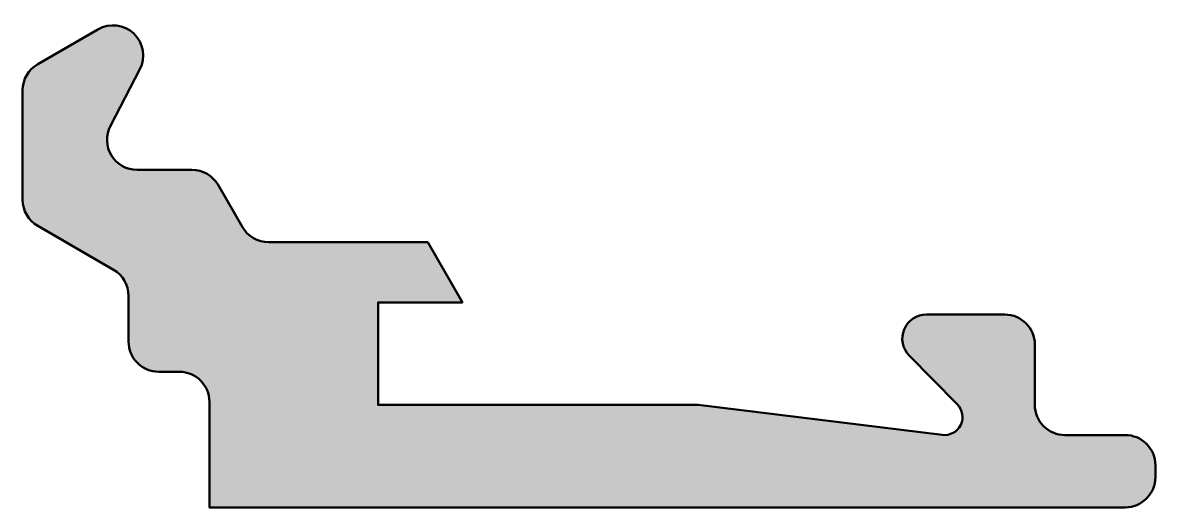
# Model space of a CAD drawing. Extents: x -3.1 to 15.7, y 0 to 8.
import ezdxf

# ---------------------------------------------------------------- set-up
doc = ezdxf.new("R2010")
doc.units = 0
doc.layers.add('0S-Alu contour', color=7, linetype='Continuous', lineweight=50)
doc.layers.add('0S-Alu hatch', color=252, linetype='Continuous', lineweight=25)

# ---------------------------------------------------------------- blocks, each defined once
blk = doc.blocks.new('361660__379544D0_160F_45E4_A948_9D2DE6D7B947_')
at = {"layer": '0S-Alu hatch'}
h = blk.add_hatch(color=256, dxfattribs=at)
edge = h.paths.add_edge_path()
edge.add_arc((0.9810603513851477, 4.900762693666564), 0.4999999999977141, 210.0000000001587, 269.9863245682742)
edge.add_line((0.9809410107311579, 4.400762707911042), (3.62255164464608, 4.400132204803782))
edge.add_line((3.62255164464608, 4.400132204803782), (4.199999523163754, 3.399963140488324))
edge.add_line((4.199999523163754, 3.399963140488324), (2.800015258789514, 3.399963140487471))
edge.add_line((2.800015258789514, 3.399963140487471), (2.800015258789514, 1.699981212616393))
edge.add_line((2.800015258789514, 1.699981212616393), (8.10953021584204, 1.699981212616847))
edge.add_line((8.10953021584204, 1.699981212616847), (12.16346303883732, 1.202220851014743))
edge.add_arc((12.20002384185773, 1.499984696507052), 0.2999999999997754, 263.0000000002121, 404.6402738128136)
edge.add_line((12.41348353764233, 1.710780707558996), (11.61543996376049, 2.518908611191108))
edge.add_ellipse((11.90005289147352, 2.799969959259521), major_axis=(-0.3999999999992726, 0), ratio=1, start_angle=-89.99999999995651, end_angle=44.64027381270432, ccw=False)
edge.add_line((11.90005289147322, 3.199969959258793), (13.19998474121048, 3.199969959259249))
edge.add_ellipse((13.1999647424286, 2.699927070855345), major_axis=(-0.5000428888038205, 0), ratio=1, start_angle=180.0049142275137, end_angle=269.9977085049643, ccw=False)
edge.add_line((13.70000762939317, 2.699969959258997), (13.7000238418579, 1.699969959260414))
edge.add_arc((14.20004927997288, 1.699964878728257), 0.5000254381407938, 179.9994178440607, 269.9962109351493)
edge.add_line((14.20001621246203, 1.199939441680868), (15.20000152561644, 1.199939441681351))
edge.add_ellipse((15.2000015256152, 0.6999394416819431), major_axis=(-0.4999999999994086, 0), ratio=1, start_angle=179.9995628745634, end_angle=269.9999999998577, ccw=False)
edge.add_line((15.70000152560005, 0.6999356270428839), (15.70000000000091, 0.4999691247951148))
edge.add_ellipse((15.20020308687428, 0.4997663028758252), major_axis=(-0.4997969542800767, 0), ratio=1, start_angle=89.97584388389538, end_angle=180.0232511226574, ccw=False)
edge.add_line((15.1999923706051, -3.0606984865e-05), (-1.8e-15, 0))
edge.add_line((-1.8e-15, 0), (-8.384e-13, 1.749987792969591))
edge.add_arc((-0.5000000000008811, 1.749987792969378), 0.5000000000000427, 0, 89.99999999999675)
edge.add_line((-0.5000000000008527, 2.24998779296942), (-0.841730223473718, 2.249987792969392))
edge.add_ellipse((-0.8417302234737322, 2.749987792969492), major_axis=(-0.5000000000001, 0), ratio=1, start_angle=0, end_angle=90.00000000000159, ccw=False)
edge.add_line((-1.341730223473831, 2.749987792969491), (-1.34173022347322, 3.51131313521202))
edge.add_arc((-1.841730223473564, 3.511313135211153), 0.5000000000003442, 0, 60.00000000009575)
edge.add_line((-1.591730223474116, 3.944325837104088), (-2.849987792969194, 4.670781183562183))
edge.add_ellipse((-2.599987792971508, 5.103793885453074), major_axis=(-0.4999999999976923, 0), ratio=1, start_angle=0, end_angle=60.00000000015359, ccw=False)
edge.add_line((-3.099987792969201, 5.103793885453074), (-3.099987792967759, 6.922644590049344))
edge.add_ellipse((-2.599987792967696, 6.922644590048986), major_axis=(-0.5000000000000627, 0), ratio=1, start_angle=300.0000000000041, end_angle=360, ccw=False)
edge.add_line((-2.849987792967759, 7.355657291941241), (-1.849987792969266, 7.933007561129983))
edge.add_ellipse((-1.599987792969256, 7.499994859237749), major_axis=(-0.5000000000000174, 0), ratio=1, start_angle=152.5680147046777, end_angle=300.0000000000001, ccw=False)
edge.add_line((-1.156208622533811, 7.269647191813817), (-1.643766963403905, 6.330335591787957))
edge.add_arc((-1.199987792968347, 6.099987924363952), 0.5000000000001515, 152.5680147046761, 269.9999999999142)
edge.add_line((-1.199987792969096, 5.599987924363801), (-0.2886629275647294, 5.599987924363801))
edge.add_ellipse((-0.2886629275647476, 5.099987924364326), major_axis=(-0.499999999999476, 0), ratio=1, start_angle=209.9999999999428, end_angle=269.99999999999795, ccw=False)
edge.add_line((0.1443497743272671, 5.349987924363631), (0.5480476494956008, 4.650762693666507))
at = {"layer": '0S-Alu contour', "color": 7}
for points in [[(-2.849987792967759, 7.355657291941241), (-1.849987792969266, 7.933007561129983)], [(-1.156208622533811, 7.269647191813817), (-1.643766963403905, 6.330335591787957)], [(-3.099987792969201, 5.103793885453074), (-3.099987792967759, 6.922644590049344)], [(-1.199987792969096, 5.599987924363801), (-0.2886629275647294, 5.599987924363801)], [(0.1443497743272671, 5.349987924363631), (0.5480476494956008, 4.650762693666507)], [(-1.591730223474116, 3.944325837104088), (-2.849987792969194, 4.670781183562183)], [(0.9809410107311579, 4.400762707911042), (3.62255164464608, 4.400132204803782), (4.199999523163754, 3.399963140488324), (2.800015258789514, 3.399963140487471), (2.800015258789514, 1.699981212616393), (8.10953021584204, 1.699981212616847), (12.16346303883732, 1.202220851014743)], [(-1.341730223473831, 2.749987792969491), (-1.34173022347322, 3.51131313521202)], [(11.90005289147322, 3.199969959258793), (13.19998474121048, 3.199969959259249)], [(13.70000762939317, 2.699969959258997), (13.7000238418579, 1.699969959260414)], [(12.41348353764233, 1.710780707558996), (11.61543996376049, 2.518908611191108)], [(-0.5000000000008527, 2.24998779296942), (-0.841730223473718, 2.249987792969392)], [(15.1999923706051, -3.0606984865e-05), (-1.8e-15, 0), (-8.384e-13, 1.749987792969591)], [(14.20001621246203, 1.199939441680868), (15.20000152561644, 1.199939441681351)], [(15.70000152560005, 0.6999356270428839), (15.70000000000091, 0.4999691247951148)]]:
    blk.add_lwpolyline(points, dxfattribs=at)
at = {"layer": '0S-Alu contour', "color": 7, "extrusion": (0, 0, -1)}
for centre, radius, start, end in [((1.599987792969256, 7.499994859237749), 0.5000000000000174, 59.99999999999986, 207.4319852953224), ((2.599987792967696, 6.922644590048986), 0.5000000000000627, 0, 59.99999999999588), ((0.2886629275647476, 5.099987924364326), 0.499999999999476, 90.00000000000207, 150.0000000000572), ((2.599987792971508, 5.103793885453074), 0.4999999999976923, 299.9999999998464, 0), ((-11.90005289147352, 2.799969959259521), 0.3999999999992726, 315.3597261872957, 89.99999999995649), ((-13.1999647424286, 2.699927070855345), 0.5000428888038205, 90.00229149503573, 179.9950857724863), ((0.8417302234737322, 2.749987792969492), 0.5000000000001, 269.9999999999984, 0), ((-15.2000015256152, 0.6999394416819431), 0.4999999999994086, 90.00000000014228, 180.0004371254367), ((-15.20020308687428, 0.4997663028758252), 0.4997969542800768, 179.9767488773426, 270.0241561161046)]:
    blk.add_arc(centre, radius, start, end, dxfattribs=at)
at = {"layer": '0S-Alu contour', "color": 7}
for centre, radius, start, end in [((-1.199987792968347, 6.099987924363952), 0.5000000000001515, 152.5680147046761, 269.9999999999142), ((0.9810603513851477, 4.900762693666564), 0.4999999999977141, 210.0000000001587, 269.9863245682742), ((-1.841730223473564, 3.511313135211153), 0.5000000000003442, 0, 60.00000000009575), ((-0.5000000000008811, 1.749987792969378), 0.5000000000000427, 0, 89.99999999999675), ((12.20002384185773, 1.499984696507052), 0.2999999999997754, 263.0000000002121, 44.64027381281372), ((14.20004927997288, 1.699964878728257), 0.5000254381407938, 179.9994178440607, 269.9962109351493)]:
    blk.add_arc(centre, radius, start, end, dxfattribs=at)
blk = doc.blocks.new('361660__CE73E77F_C8E8_48A0_BA24_F94181F419BE_')
at = {"layer": '0S-Alu contour', "color": 7}
blk.add_blockref('361660__379544D0_160F_45E4_A948_9D2DE6D7B947_', (0, 0), dxfattribs=at)

msp = doc.modelspace()

# ---------------------------------------------------------------- block references
at = {"layer": '0S-Alu contour', "color": 7}
msp.add_blockref('361660__CE73E77F_C8E8_48A0_BA24_F94181F419BE_', (0, 0), dxfattribs=at)

doc.saveas('drawing.dxf')
